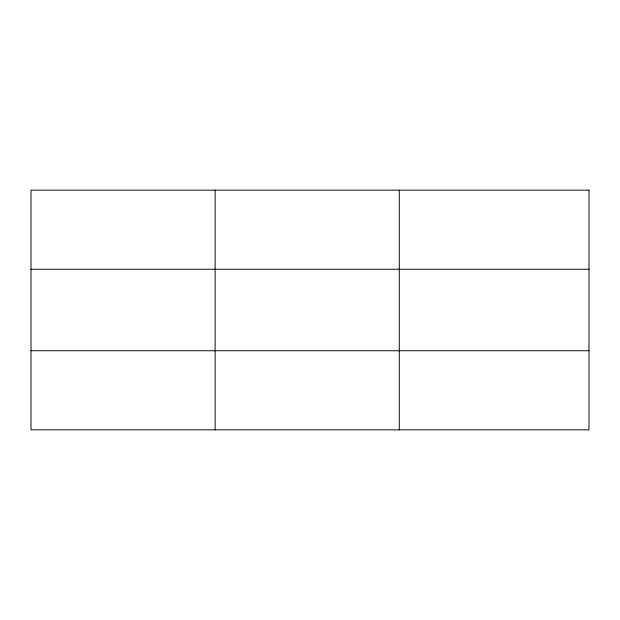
<?xml version="1.0" encoding="UTF-8"?>
<svg xmlns="http://www.w3.org/2000/svg" width="620" height="620" viewBox="0 0 620 620"><rect width="100%" height="100%" fill="white"/><g stroke="black" fill="none" stroke-linecap="round" stroke-linejoin="round"><path stroke-width="0.93" d="M215.14 429.846L215.14 190.154M399.28 429.846L399.28 190.154M31 269.251L589 269.251M31 350.75L589 350.75M589 190.154L589 429.846L31 429.846L31 190.154L589 190.154"/></g></svg>
